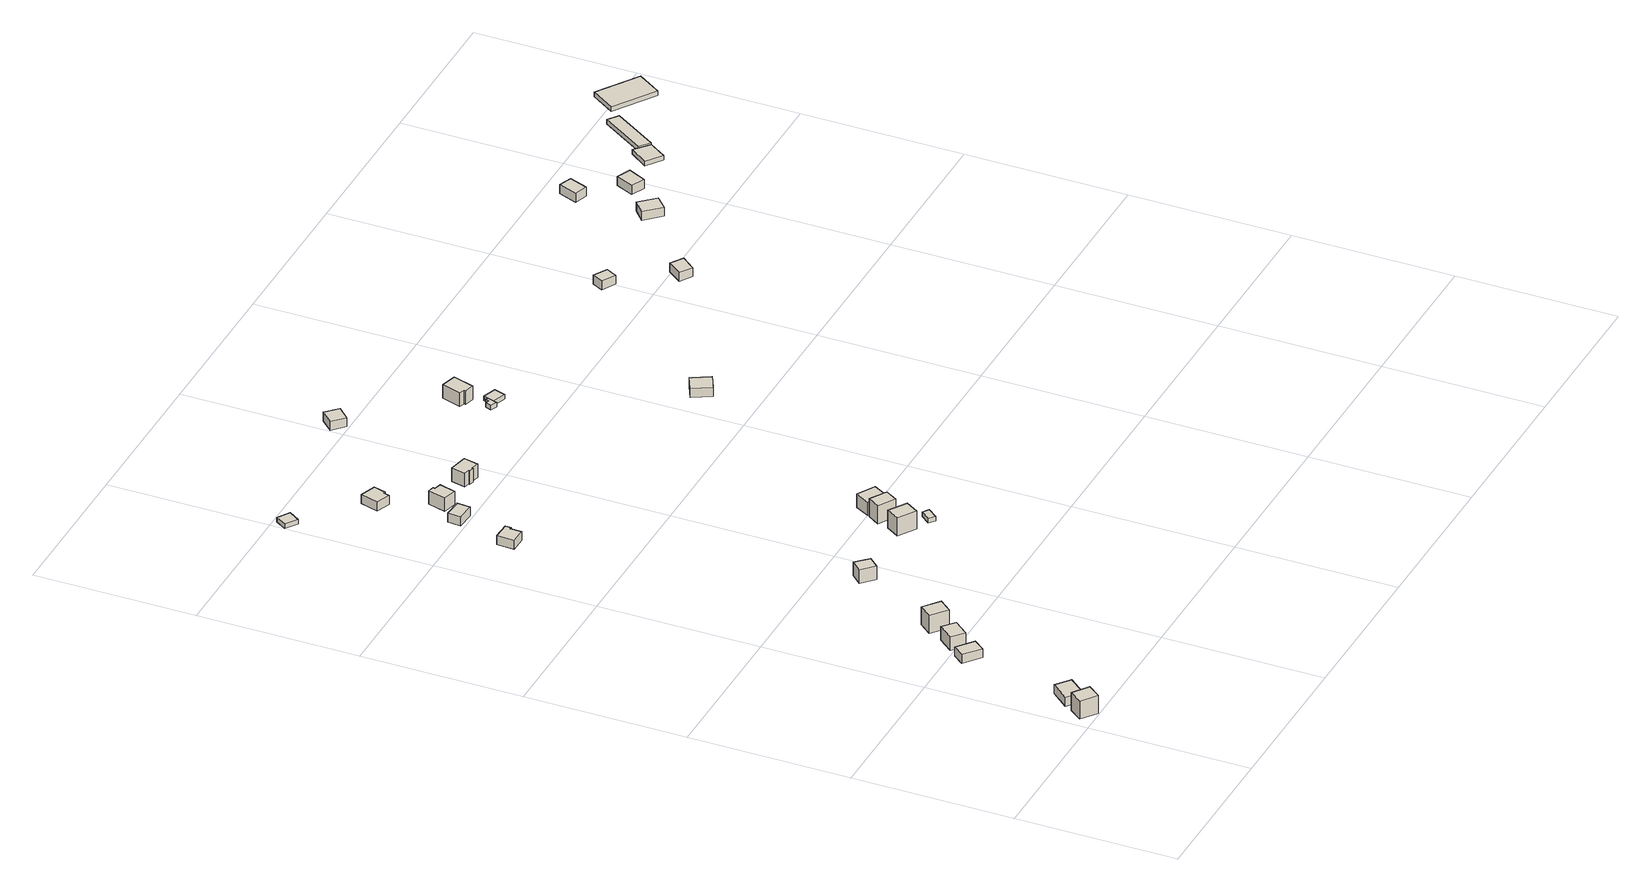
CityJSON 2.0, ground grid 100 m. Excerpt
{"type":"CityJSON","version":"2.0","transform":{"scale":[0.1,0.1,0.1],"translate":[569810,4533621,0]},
"CityObjects":{
"building1":{"type":"Building","geometry":[{"type":"MultiSurface","lod":"1","boundaries":[[[0,1,2,3]],[[0,3,4,5]],[[3,2,6,4]],[[2,1,7,6]],[[1,0,5,7]],[[5,4,6,7]]]}]},
"building2":{"type":"Building","geometry":[{"type":"MultiSurface","lod":"1","boundaries":[[[8,9,10,11]],[[8,11,12,13]],[[11,10,14,12]],[[10,9,15,14]],[[9,8,13,15]],[[13,12,14,15]]]}]},
"building3":{"type":"Building","geometry":[{"type":"MultiSurface","lod":"1","boundaries":[[[16,17,18,19]],[[16,19,20,21]],[[19,18,22,20]],[[18,17,23,22]],[[17,16,21,23]],[[21,20,22,23]]]}]},
"building4":{"type":"Building","geometry":[{"type":"MultiSurface","lod":"1","boundaries":[[[24,25,26,27]],[[24,27,28,29]],[[27,26,30,28]],[[26,25,31,30]],[[25,24,29,31]],[[29,28,30,31]]]}]},
"building5":{"type":"Building","geometry":[{"type":"MultiSurface","lod":"1","boundaries":[[[32,33,34,35]],[[32,35,36,37]],[[35,34,38,36]],[[34,33,39,38]],[[33,32,37,39]],[[37,36,38,39]]]}]},
"building6":{"type":"Building","geometry":[{"type":"MultiSurface","lod":"1","boundaries":[[[40,41,42,43,44,45]],[[40,45,46,47]],[[45,44,48,46]],[[44,43,49,48]],[[43,42,50,49]],[[42,41,51,50]],[[41,40,47,51]],[[47,46,48,49,50,51]]]}]},
"building7":{"type":"Building","geometry":[{"type":"MultiSurface","lod":"1","boundaries":[[[52,53,54,55,56,57]],[[52,57,58,59]],[[57,56,60,58]],[[56,55,61,60]],[[55,54,62,61]],[[54,53,63,62]],[[53,52,59,63]],[[59,58,60,61,62,63]]]}]},
"building8":{"type":"Building","geometry":[{"type":"MultiSurface","lod":"1","boundaries":[[[64,65,66,67]],[[64,67,68,69]],[[67,66,70,68]],[[66,65,71,70]],[[65,64,69,71]],[[69,68,70,71]]]}]},
"building9":{"type":"Building","geometry":[{"type":"MultiSurface","lod":"1","boundaries":[[[72,73,74,75]],[[72,75,76,77]],[[75,74,78,76]],[[74,73,79,78]],[[73,72,77,79]],[[77,76,78,79]]]}]},
"building10":{"type":"Building","geometry":[{"type":"MultiSurface","lod":"1","boundaries":[[[80,81,82,83,84,85]],[[80,85,86,87]],[[85,84,88,86]],[[84,83,89,88]],[[83,82,90,89]],[[82,81,91,90]],[[81,80,87,91]],[[87,86,88,89,90,91]]]}]},
"building11":{"type":"Building","geometry":[{"type":"MultiSurface","lod":"1","boundaries":[[[92,93,94,95,96,97]],[[92,97,98,99]],[[97,96,100,98]],[[96,95,101,100]],[[95,94,102,101]],[[94,93,103,102]],[[93,92,99,103]],[[99,98,100,101,102,103]]]}]},
"building12":{"type":"Building","geometry":[{"type":"MultiSurface","lod":"1","boundaries":[[[104,105,106,107]],[[104,107,108,109]],[[107,106,110,108]],[[106,105,111,110]],[[105,104,109,111]],[[109,108,110,111]]]}]},
"building13":{"type":"Building","geometry":[{"type":"MultiSurface","lod":"1","boundaries":[[[112,113,114,115]],[[112,115,116,117]],[[115,114,118,116]],[[114,113,119,118]],[[113,112,117,119]],[[117,116,118,119]]]}]},
"building14":{"type":"Building","geometry":[{"type":"MultiSurface","lod":"1","boundaries":[[[120,121,122,123]],[[120,123,124,125]],[[123,122,126,124]],[[122,121,127,126]],[[121,120,125,127]],[[125,124,126,127]]]}]},
"building15":{"type":"Building","geometry":[{"type":"MultiSurface","lod":"1","boundaries":[[[128,129,130,131,132,133,134,135]],[[128,135,136,137]],[[135,134,138,136]],[[134,133,139,138]],[[133,132,140,139]],[[132,131,141,140]],[[131,130,142,141]],[[130,129,143,142]],[[129,128,137,143]],[[137,136,138,139,140,141,142,143]]]}]},
"building16":{"type":"Building","geometry":[{"type":"MultiSurface","lod":"1","boundaries":[[[144,145,146,147]],[[144,147,148,149]],[[147,146,150,148]],[[146,145,151,150]],[[145,144,149,151]],[[149,148,150,151]]]}]},
"building17":{"type":"Building","geometry":[{"type":"MultiSurface","lod":"1","boundaries":[[[152,153,154,155]],[[152,155,156,157]],[[155,154,158,156]],[[154,153,159,158]],[[153,152,157,159]],[[157,156,158,159]]]}]},
"building18":{"type":"Building","geometry":[{"type":"MultiSurface","lod":"1","boundaries":[[[160,161,162,163,164,165,166]],[[160,166,167,168]],[[166,165,169,167]],[[165,164,170,169]],[[164,163,171,170]],[[163,162,172,171]],[[162,161,173,172]],[[161,160,168,173]],[[168,167,169,170,171,172,173]]]}]},
"building19":{"type":"Building","geometry":[{"type":"MultiSurface","lod":"1","boundaries":[[[174,175,176,177,178,179]],[[174,179,180,181]],[[179,178,182,180]],[[178,177,183,182]],[[177,176,184,183]],[[176,175,185,184]],[[175,174,181,185]],[[181,180,182,183,184,185]]]}]},
"building20":{"type":"Building","geometry":[{"type":"MultiSurface","lod":"1","boundaries":[[[186,166,165,187,188]],[[186,188,189,190]],[[188,187,191,189]],[[187,165,169,191]],[[165,166,167,169]],[[166,186,190,167]],[[190,189,191,169,167]]]}]},
"building21":{"type":"Building","geometry":[{"type":"MultiSurface","lod":"1","boundaries":[[[192,193,194,195]],[[192,195,196,197]],[[195,194,198,196]],[[194,193,199,198]],[[193,192,197,199]],[[197,196,198,199]]]}]},
"building22":{"type":"Building","geometry":[{"type":"MultiSurface","lod":"1","boundaries":[[[200,201,202,203]],[[200,203,204,205]],[[203,202,206,204]],[[202,201,207,206]],[[201,200,205,207]],[[205,204,206,207]]]}]},
"building23":{"type":"Building","geometry":[{"type":"MultiSurface","lod":"1","boundaries":[[[208,209,210,211]],[[208,211,212,213]],[[211,210,214,212]],[[210,209,215,214]],[[209,208,213,215]],[[213,212,214,215]]]}]},
"building24":{"type":"Building","geometry":[{"type":"MultiSurface","lod":"1","boundaries":[[[216,217,218,219]],[[216,219,220,221]],[[219,218,222,220]],[[218,217,223,222]],[[217,216,221,223]],[[221,220,222,223]]]}]},
"building25":{"type":"Building","geometry":[{"type":"MultiSurface","lod":"1","boundaries":[[[224,225,226,227]],[[224,227,228,229]],[[227,226,230,228]],[[226,225,231,230]],[[225,224,229,231]],[[229,228,230,231]]]}]},
"building26":{"type":"Building","geometry":[{"type":"MultiSurface","lod":"1","boundaries":[[[232,233,234,235]],[[232,235,236,237]],[[235,234,238,236]],[[234,233,239,238]],[[233,232,237,239]],[[237,236,238,239]]]}]},
"building27":{"type":"Building","geometry":[{"type":"MultiSurface","lod":"1","boundaries":[[[240,241,242,243]],[[240,243,244,245]],[[243,242,246,244]],[[242,241,247,246]],[[241,240,245,247]],[[245,244,246,247]]]}]},
"building28":{"type":"Building","geometry":[{"type":"MultiSurface","lod":"1","boundaries":[[[248,249,250,251]],[[248,251,252,253]],[[251,250,254,252]],[[250,249,255,254]],[[249,248,253,255]],[[253,252,254,255]]]}]},
"building29":{"type":"Building","geometry":[{"type":"MultiSurface","lod":"1","boundaries":[[[256,257,258,259]],[[256,259,260,261]],[[259,258,262,260]],[[258,257,263,262]],[[257,256,261,263]],[[261,260,262,263]]]}]}
},
"vertices":[
[128,158,0],[224,87,0],[162,7,0],[66,80,0],[66,80,120],[128,158,120],[162,7,120],[224,87,120],
[243,315,0],[329,246,0],[239,136,0],[153,205,0],[153,205,60],[243,315,60],[239,136,60],[329,246,60],
[364,977,0],[465,895,0],[411,827,0],[309,910,0],[309,910,60],[364,977,60],[411,827,60],[465,895,60],
[554,1051,0],[477,959,0],[403,1021,0],[480,1114,0],[480,1114,90],[554,1051,90],[403,1021,90],[477,959,90],
[575,1276,0],[673,1196,0],[609,1119,0],[512,1199,0],[512,1199,120],[575,1276,120],[609,1119,120],[673,1196,120],
[888,1688,0],[814,1762,0],[872,1825,0],[902,1795,0],[922,1773,0],[945,1750,0],[945,1750,90],[888,1688,90],[922,1773,90],[902,1795,90],[872,1825,90],[814,1762,90],
[340,3658,0],[344,3766,0],[452,3762,0],[451,3726,0],[440,3726,0],[437,3655,0],[437,3655,60],[340,3658,60],[440,3726,60],[451,3726,60],[452,3762,60],[344,3766,60],
[126,4931,0],[80,4862,0],[6,4911,0],[51,4978,0],[51,4978,30],[126,4931,30],[6,4911,30],[80,4862,30],
[553,4100,0],[547,4018,0],[432,4026,0],[439,4108,0],[439,4108,60],[553,4100,60],[432,4026,60],[547,4018,60],
[512,4589,0],[490,4514,0],[479,4517,0],[467,4479,0],[379,4512,0],[413,4625,0],[413,4625,60],[512,4589,60],[379,4512,60],[467,4479,60],[479,4517,60],[490,4514,60],
[531,4167,0],[560,4280,0],[600,4270,0],[597,4258,0],[642,4246,0],[615,4145,0],[615,4145,90],[531,4167,90],[642,4246,90],[597,4258,90],[600,4270,90],[560,4280,90],
[1389,1844,0],[1497,1774,0],[1446,1693,0],[1338,1763,0],[1338,1763,120],[1389,1844,120],[1446,1693,120],[1497,1774,120],
[1556,1925,0],[1508,1849,0],[1404,1912,0],[1452,1988,0],[1452,1988,120],[1556,1925,120],[1404,1912,120],[1508,1849,120],
[1612,1691,0],[1563,1631,0],[1526,1659,0],[1575,1718,0],[1575,1718,30],[1612,1691,30],[1526,1659,30],[1563,1631,30],
[802,4167,0],[824,4257,0],[940,4231,0],[918,4140,0],[869,4150,0],[868,4144,0],[837,4151,0],[838,4158,0],[838,4158,90],[802,4167,90],[837,4151,90],[868,4144,90],[869,4150,90],[918,4140,90],[940,4231,90],[824,4257,90],
[1567,1934,0],[1457,1997,0],[1509,2089,0],[1619,2026,0],[1619,2026,90],[1567,1934,90],[1509,2089,90],[1457,1997,90],
[1086,5159,0],[1158,5089,0],[1087,5016,0],[1013,5083,0],[1013,5083,60],[1086,5159,60],[1087,5016,60],[1158,5089,60],
[1609,4334,0],[1570,4352,0],[1586,4392,0],[1608,4383,0],[1616,4405,0],[1633,4399,0],[1618,4355,0],[1618,4355,30],[1609,4334,30],[1633,4399,30],[1616,4405,30],[1608,4383,30],[1586,4392,30],[1570,4352,30],
[1566,4514,0],[1530,4524,0],[1570,4646,0],[1668,4619,0],[1625,4486,0],[1563,4503,0],[1563,4503,90],[1566,4514,90],[1625,4486,90],[1668,4619,90],[1570,4646,90],[1530,4524,90],
[1702,4326,0],[1641,4426,0],[1726,4397,0],[1726,4397,30],[1702,4326,30],[1641,4426,30],
[2201,3277,0],[2139,3389,0],[2238,3438,0],[2300,3326,0],[2300,3326,60],[2201,3277,60],[2238,3438,60],[2139,3389,60],
[3048,4303,0],[3013,4237,0],[2928,4285,0],[2963,4352,0],[2963,4352,60],[3048,4303,60],[2928,4285,60],[3013,4237,60],
[3327,3961,0],[3258,3876,0],[3184,3924,0],[3249,4013,0],[3249,4013,60],[3327,3961,60],[3184,3924,60],[3258,3876,60],
[3823,4340,0],[3750,4271,0],[3659,4368,0],[3736,4434,0],[3736,4434,60],[3823,4340,60],[3659,4368,60],[3750,4271,60],
[3720,4896,0],[3801,4866,0],[3757,4750,0],[3675,4779,0],[3675,4779,60],[3720,4896,60],[3757,4750,60],[3801,4866,60],
[4013,4598,0],[3960,4487,0],[3874,4526,0],[3927,4637,0],[3927,4637,60],[4013,4598,60],[3874,4526,60],[3960,4487,60],
[4168,4578,0],[4250,4690,0],[4341,4614,0],[4266,4505,0],[4266,4505,30],[4168,4578,30],[4341,4614,30],[4250,4690,30],
[4290,4671,0],[4468,4945,0],[4532,4896,0],[4354,4621,0],[4354,4621,30],[4290,4671,30],[4532,4896,30],[4468,4945,30],
[4848,4802,0],[4593,4972,0],[4691,5122,0],[4946,4952,0],[4946,4952,30],[4848,4802,30],[4691,5122,30],[4593,4972,30]
]}
